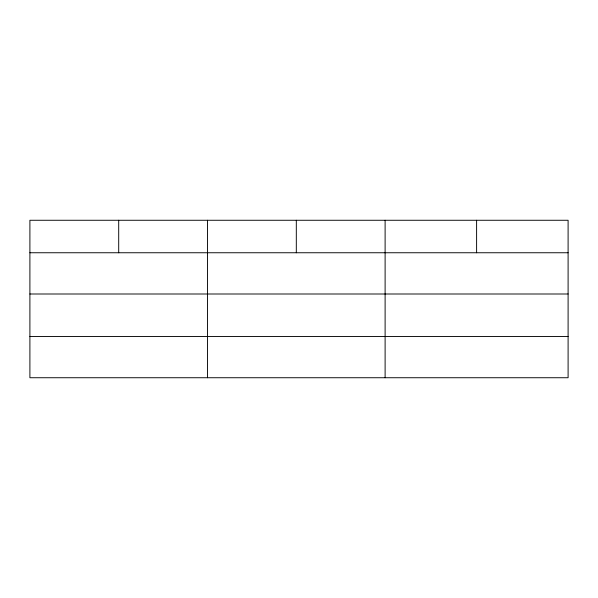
<?xml version="1.0" encoding="UTF-8"?>
<svg xmlns="http://www.w3.org/2000/svg" width="598" height="598" viewBox="0 0 598 598"><rect width="100%" height="100%" fill="white"/><g stroke="black" fill="none" stroke-linecap="round" stroke-linejoin="round"><path stroke-width="0.9" d="M568.1 293.999L568.1 220.266L29.9 220.266L29.9 377.734L568.1 377.734L568.1 293.999L29.9 293.999M29.9 252.752L568.1 252.752M29.9 336.487L568.1 336.487M476.606 220.266L476.606 252.752M385.112 220.266L385.112 377.734M296.309 220.266L296.309 252.752M207.506 220.266L207.506 377.734M118.703 220.266L118.703 252.752"/></g></svg>
